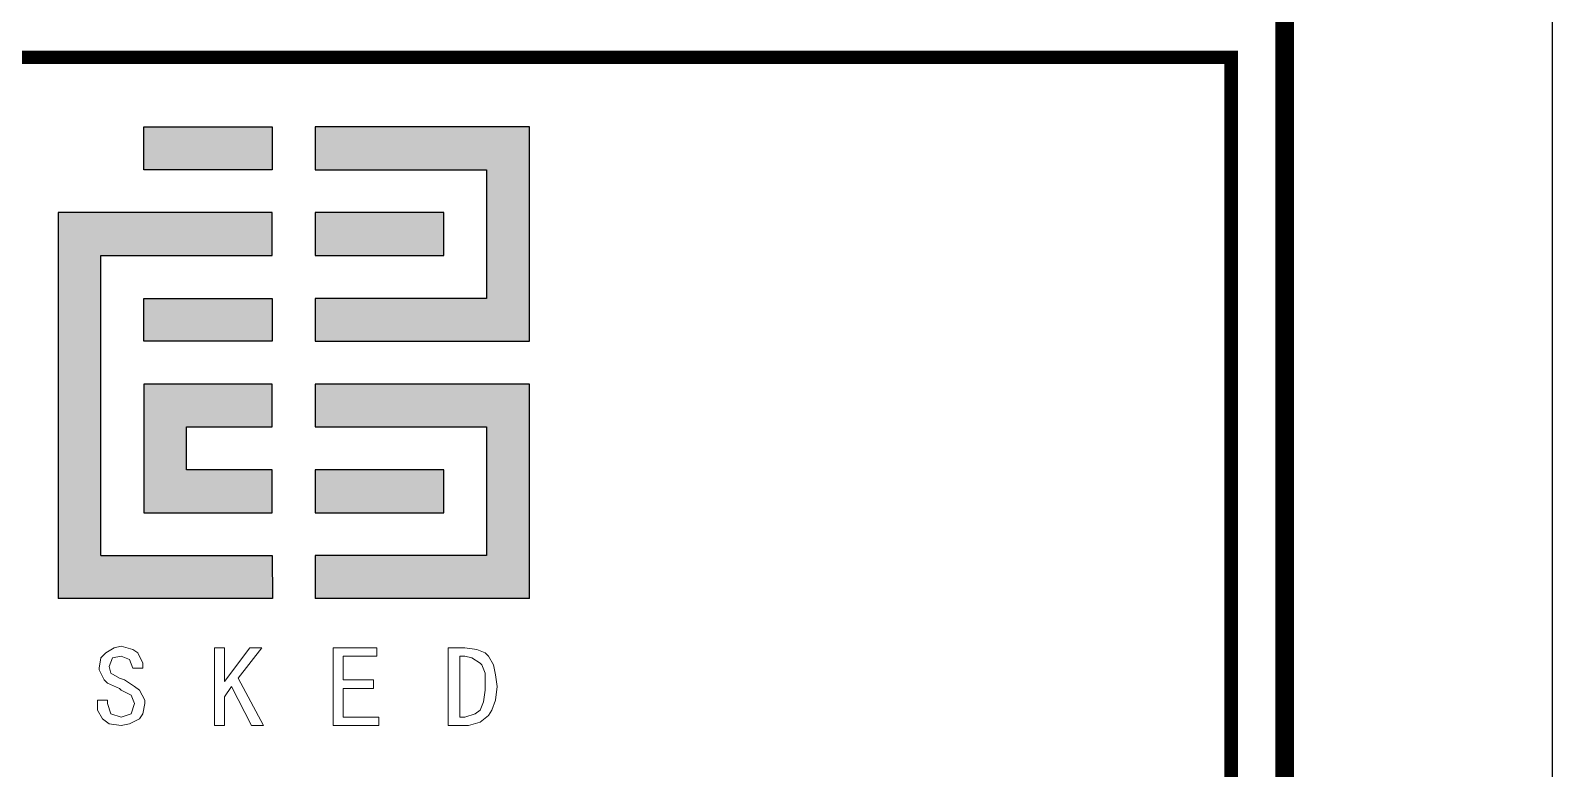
# Model space of a CAD drawing. Extents: x 36524600 to 36525730, y 2746759 to 2747713.
# Drawn here: x 36525596.75 to 36525625.17, y 2746806.86 to 2746820.63 of the extents above; entities that cross this region are included whole.
import ezdxf

# ---------------------------------------------------------------- set-up
doc = ezdxf.new("R2010")
doc.units = 0
doc.header["$LTSCALE"] = 1000
doc.header["$MEASUREMENT"] = 0
for name, color, linetype in [('A0-11 图框-粗线', 16, 'Continuous'), ('A0-12 图框-中粗线', 41, 'Continuous'), ('A0-13 图框-细线', 7, 'Continuous'), ('A0-23 图框-LOGO', 7, 'Continuous')]:
    doc.layers.add(name, color=color, linetype=linetype)

# ---------------------------------------------------------------- blocks, each defined once
blk = doc.blocks.new('LOGO资质4')
at = {"layer": 'A0-23 图框-LOGO'}
h = blk.add_hatch(color=256, dxfattribs=at)
h.dxf.hatch_style = 1
h.paths.add_polyline_path([(4380, 4280), (3580, 4280), (3580, 4120), (4220, 4120), (4220, 3640), (3580, 3640), (3580, 3480), (4380, 3480)])
h.paths.add_polyline_path([(4060, 3800), (4060, 3960), (3580, 3960), (3580, 3800)], flags=17)
h.paths.add_polyline_path([(2780, 3640), (2780, 4760), (3420, 4760), (3420, 4920), (2620, 4920), (2620, 3480), (3420, 3480), (3420, 3640)])
h.paths.add_polyline_path([(3100, 3960), (3100, 4120), (3420, 4120), (3420, 4280), (2940, 4280), (2940, 3800), (3420, 3800), (3420, 3960)], flags=17)
h.paths.add_polyline_path([(3420, 4440), (3420, 4600), (2940, 4600), (2940, 4440)], flags=17)
h.paths.add_polyline_path([(3420, 5080), (3420, 5240), (2940, 5240), (2940, 5080)])
h.paths.add_polyline_path([(4220, 5080), (4220, 4600), (3580, 4600), (3580, 4440), (4380, 4440), (4380, 5240), (3580, 5240), (3580, 5080)])
h.paths.add_polyline_path([(3580, 4920), (3580, 4760), (4060, 4760), (4060, 4920)], flags=17)
at = {"layer": 'A0-12 图框-中粗线', "const_width": 50, "flags": 128}
blk.add_lwpolyline([(0, 0), (0, 5500), (7000, 5500), (7000, 0)], close=True, dxfattribs=at)
at = {"layer": 'A0-13 图框-细线'}
for p, q in [((3420, 4920), (2620, 4920)), ((2620, 4920), (2620, 3480)), ((3420, 4760), (3420, 4920)), ((2780, 3640), (2780, 4760)), ((2780, 4760), (3420, 4760)), ((2940, 4600), (3420, 4600)), ((2940, 4440), (2940, 4600)), ((3420, 4600), (3420, 4440)), ((3420, 4440), (2940, 4440)), ((3420, 4280), (2940, 4280)), ((2940, 4280), (2940, 3800)), ((3420, 4120), (3420, 4280)), ((4380, 4280), (3580, 4280)), ((3580, 4280), (3580, 4120)), ((4380, 3480), (4380, 4280)), ((3100, 3960), (3100, 4120)), ((3100, 4120), (3420, 4120)), ((3580, 4120), (4220, 4120)), ((4220, 4120), (4220, 3640)), ((3420, 3960), (3100, 3960)), ((3420, 3800), (3420, 3960)), ((4060, 3960), (3580, 3960)), ((3580, 3960), (3580, 3800)), ((4060, 3800), (4060, 3960)), ((2940, 3800), (3420, 3800)), ((3580, 3800), (4060, 3800)), ((2780, 3640), (3420, 3640.4)), ((3420, 3640.4), (3420.3, 3479.3)), ((4220, 3640), (3580, 3640)), ((3580, 3640), (3580, 3480)), ((3420.3, 3479.3), (2620, 3479.3)), ((4380, 3480), (3580, 3480))]:
    blk.add_line(p, q, dxfattribs=at)
at = {"layer": 'A0-13 图框-细线', "lineweight": 0}
for p, q in [((2855.4, 3301.9), (2830.2, 3295.6)), ((2899.5, 3289.3), (2855.4, 3301.9)), ((2779.7, 3257.8), (2773.4, 3220)), ((2798.7, 3276.7), (2779.7, 3257.8)), ((2830.2, 3295.6), (2798.7, 3276.7)), ((2811.3, 3226.3), (2823.9, 3257.8)), ((2823.9, 3257.8), (2855.4, 3264.1)), ((2855.4, 3264.1), (2886.9, 3251.5)), ((2855.4, 3264.1), (2886.9, 3251.5)), ((2886.9, 3251.5), (2899.5, 3220)), ((2886.9, 3251.5), (2899.5, 3220)), ((2918.4, 3276.7), (2899.5, 3289.3)), ((2937.3, 3238.9), (2918.4, 3276.7)), ((2937.3, 3238.9), (2918.4, 3276.7)), ((3242.2, 3295.6), (3204.4, 3295.6)), ((3204.4, 3295.6), (3204.4, 3005.7)), ((3336.7, 3295.6), (3242.2, 3169.5)), ((3242.2, 3169.5), (3242.2, 3295.6)), ((3292.6, 3182.1), (3380.9, 3295.6)), ((3380.9, 3295.6), (3336.7, 3295.6)), ((3810.9, 3295.6), (3647.1, 3295.6)), ((3647.1, 3295.6), (3647.1, 3005.7)), ((3684.9, 3175.8), (3684.9, 3264.1)), ((3684.9, 3264.1), (3810.9, 3264.1)), ((3810.9, 3264.1), (3810.9, 3295.6)), ((4139.4, 3295.6), (4076.3, 3295.6)), ((4076.3, 3295.6), (4076.3, 3005.7)), ((4120.5, 3037.2), (4120.5, 3264.1)), ((4120.5, 3264.1), (4139.4, 3264.1)), ((4183.5, 3289.3), (4139.4, 3295.6)), ((4139.4, 3264.1), (4164.6, 3257.8)), ((4139.4, 3264.1), (4164.6, 3257.8)), ((4164.6, 3257.8), (4196.1, 3238.9)), ((4164.6, 3257.8), (4196.1, 3238.9)), ((4215, 3276.7), (4183.5, 3289.3)), ((4227.6, 3264.1), (4215, 3276.7)), ((4227.6, 3264.1), (4215, 3276.7)), ((4246.5, 3232.6), (4227.6, 3264.1)), ((4246.5, 3232.6), (4227.6, 3264.1)), ((2773.4, 3220), (2773.4, 3213.7)), ((2773.4, 3213.7), (2792.4, 3175.8)), ((2817.6, 3201), (2811.3, 3226.3)), ((2849.1, 3182.1), (2817.6, 3201)), ((2899.5, 3220), (2937.3, 3220)), ((2899.5, 3220), (2937.3, 3220)), ((2937.3, 3220), (2937.3, 3238.9)), ((2937.3, 3220), (2937.3, 3238.9)), ((4196.1, 3238.9), (4202.4, 3232.6)), ((4196.1, 3238.9), (4202.4, 3232.6)), ((4202.4, 3232.6), (4215, 3201)), ((4202.4, 3232.6), (4215, 3201)), ((4215, 3201), (4215, 3150.6)), ((4215, 3201), (4215, 3150.6)), ((4252.8, 3194.7), (4246.5, 3232.6)), ((4252.8, 3194.7), (4246.5, 3232.6)), ((4259.1, 3150.6), (4252.8, 3194.7)), ((4259.1, 3150.6), (4252.8, 3194.7)), ((2792.4, 3175.8), (2805, 3163.2)), ((2805, 3163.2), (2849.1, 3144.3)), ((2868, 3175.8), (2849.1, 3182.1)), ((2849.1, 3144.3), (2855.4, 3138)), ((2855.4, 3138), (2893.2, 3119.1)), ((2905.8, 3150.6), (2868, 3175.8)), ((2924.7, 3138), (2905.8, 3150.6)), ((2943.6, 3100.2), (2924.7, 3138)), ((3242.2, 3112.8), (3267.4, 3150.6)), ((3267.4, 3150.6), (3343, 3005.7)), ((3387.2, 3005.7), (3292.6, 3182.1)), ((3798.3, 3175.8), (3684.9, 3175.8)), ((3684.9, 3037.2), (3684.9, 3144.3)), ((3684.9, 3144.3), (3798.3, 3144.3)), ((3798.3, 3144.3), (3798.3, 3175.8)), ((4215, 3138), (4208.7, 3093.9)), ((4215, 3138), (4208.7, 3093.9)), ((4215, 3150.6), (4215, 3138)), ((4215, 3150.6), (4215, 3138)), ((4252.8, 3100.2), (4259.1, 3150.6)), ((4252.8, 3100.2), (4259.1, 3150.6)), ((2805, 3100.2), (2767.1, 3100.2)), ((2767.1, 3100.2), (2767.1, 3087.6)), ((2767.1, 3087.6), (2767.1, 3062.4)), ((2805, 3087.6), (2805, 3100.2)), ((2817.6, 3049.8), (2805, 3087.6)), ((2893.2, 3119.1), (2905.8, 3087.6)), ((2905.8, 3087.6), (2893.2, 3049.8)), ((2937.3, 3049.8), (2943.6, 3087.6)), ((2943.6, 3087.6), (2943.6, 3100.2)), ((3242.2, 3005.7), (3242.2, 3112.8)), ((4208.7, 3093.9), (4196.1, 3062.4)), ((4208.7, 3093.9), (4196.1, 3062.4)), ((4240.2, 3062.4), (4252.8, 3100.2)), ((4240.2, 3062.4), (4252.8, 3100.2)), ((2767.1, 3062.4), (2786, 3030.9)), ((2786, 3030.9), (2811.3, 3012)), ((2811.3, 3012), (2855.4, 3005.7)), ((2855.4, 3037.2), (2817.6, 3049.8)), ((2817.6, 3049.8), (2817.6, 3049.8)), ((2893.2, 3049.8), (2855.4, 3037.2)), ((2855.4, 3005.7), (2886.9, 3012)), ((2886.9, 3012), (2924.7, 3030.9)), ((2893.2, 3049.8), (2893.2, 3049.8)), ((2924.7, 3030.9), (2937.3, 3049.8)), ((3817.2, 3037.2), (3684.9, 3037.2)), ((3817.2, 3005.7), (3817.2, 3037.2)), ((4139.4, 3037.2), (4120.5, 3037.2)), ((4139.4, 3037.2), (4120.5, 3037.2)), ((4177.2, 3049.8), (4139.4, 3037.2)), ((4177.2, 3049.8), (4139.4, 3037.2)), ((4152, 3005.7), (4196.1, 3018.3)), ((4196.1, 3062.4), (4177.2, 3049.8)), ((4196.1, 3062.4), (4177.2, 3049.8)), ((4196.1, 3018.3), (4227.6, 3043.5)), ((4196.1, 3018.3), (4227.6, 3043.5)), ((4227.6, 3043.5), (4240.2, 3062.4)), ((4227.6, 3043.5), (4240.2, 3062.4)), ((3204.4, 3005.7), (3242.2, 3005.7)), ((3343, 3005.7), (3387.2, 3005.7)), ((3647.1, 3005.7), (3817.2, 3005.7)), ((4076.3, 3005.7), (4139.4, 3005.7)), ((4139.4, 3005.7), (4152, 3005.7))]:
    blk.add_line(p, q, dxfattribs=at)
at = {"layer": 'A0-13 图框-细线', "flags": 128}
for points in [[(2940, 5240), (3420, 5240), (3420, 5080), (2940, 5080)], [(3580, 4440), (4380, 4440), (4380, 5240), (3580, 5240), (3580, 5080), (4220, 5080), (4220, 4600), (3580, 4600)], [(3580, 4760), (4060, 4760), (4060, 4920), (3580, 4920)]]:
    blk.add_lwpolyline(points, close=True, dxfattribs=at)
blk = doc.blocks.new('A$C6202001D')
at = {"layer": 'A0-11 图框-粗线', "const_width": 70}
blk.add_lwpolyline([(58400, 41000), (2500, 41000), (2500, 1000), (58400, 1000)], close=True, dxfattribs=at)
at = {"layer": 'A0-13 图框-细线'}
blk.add_lwpolyline([(59400, 42000), (0, 42000), (0, 0), (59400, 0)], close=True, dxfattribs=at)
blk.add_blockref('LOGO资质4', (51200, 1200))

msp = doc.modelspace()

# ---------------------------------------------------------------- block references
at = {"xscale": 0.005, "yscale": 0.005, "zscale": 0.005}
msp.add_blockref('A$C6202001D', (36525328.169, 2746786.632), dxfattribs=at)

doc.saveas('drawing.dxf')
